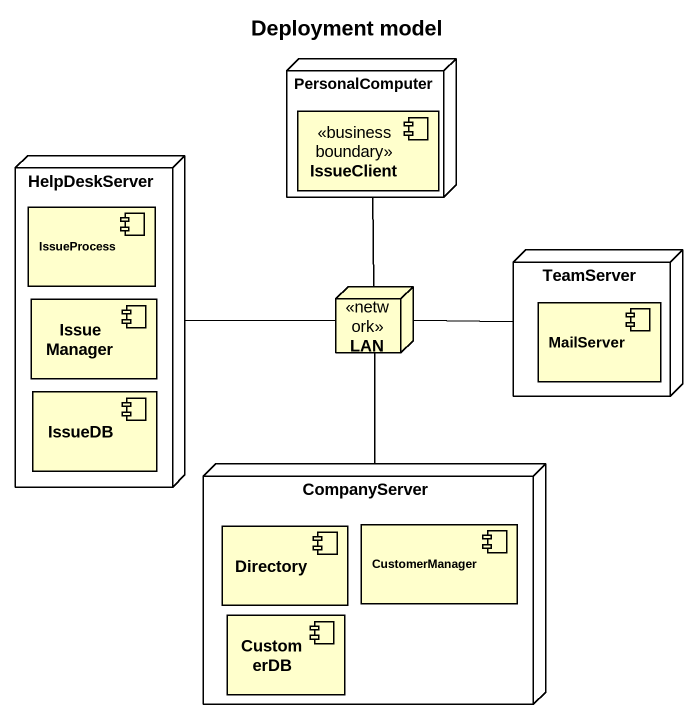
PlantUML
@startuml
title Deployment model
node PersonalComputer {
  component IssueClient <<business boundary>>
}
node HelpDeskServer {
  component IssueProcess
  component IssueManager
  component IssueDB
}
node TeamServer {
  component MailServer
}
node LAN <<network>>
node CompanyServer {
  component Directory
  component CustomerManager
  component CustomerDB
}
PersonalComputer -- LAN
LAN -left- HelpDeskServer
LAN -right- TeamServer
LAN -- CompanyServer
@enduml
